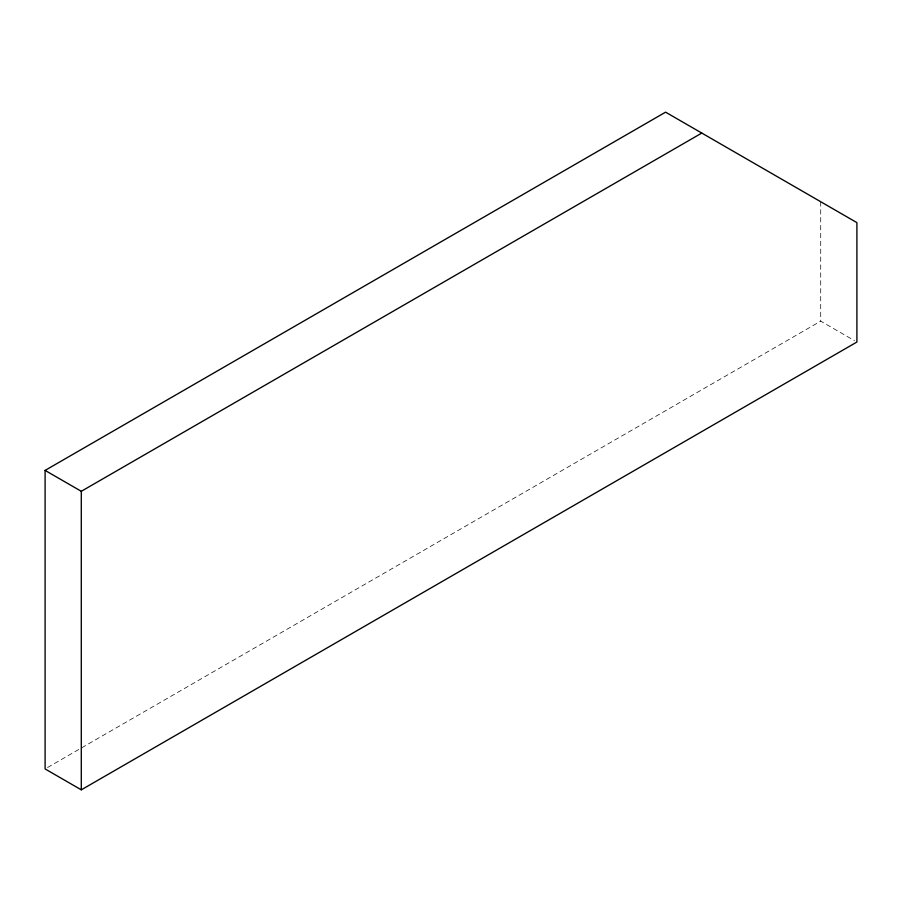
<?xml version="1.0" encoding="UTF-8"?>
<svg xmlns="http://www.w3.org/2000/svg" width="902" height="902" viewBox="0 0 902 902"><rect width="100%" height="100%" fill="white"/><g stroke="black" fill="none" stroke-linecap="round" stroke-linejoin="round"><path stroke-width="0.68" stroke-dasharray="4.51 3.38" d="M47.535 767.523L820.707 321.146L854.487 340.652M820.707 201.732L820.707 321.146"/><path stroke-width="1.35" d="M45.1 470.404L665.586 112.164L856.9 222.625L856.9 342.038L81.293 789.836L45.1 768.932L45.1 470.404L81.293 491.297L701.779 133.068M81.293 491.297L81.293 789.836"/></g></svg>
